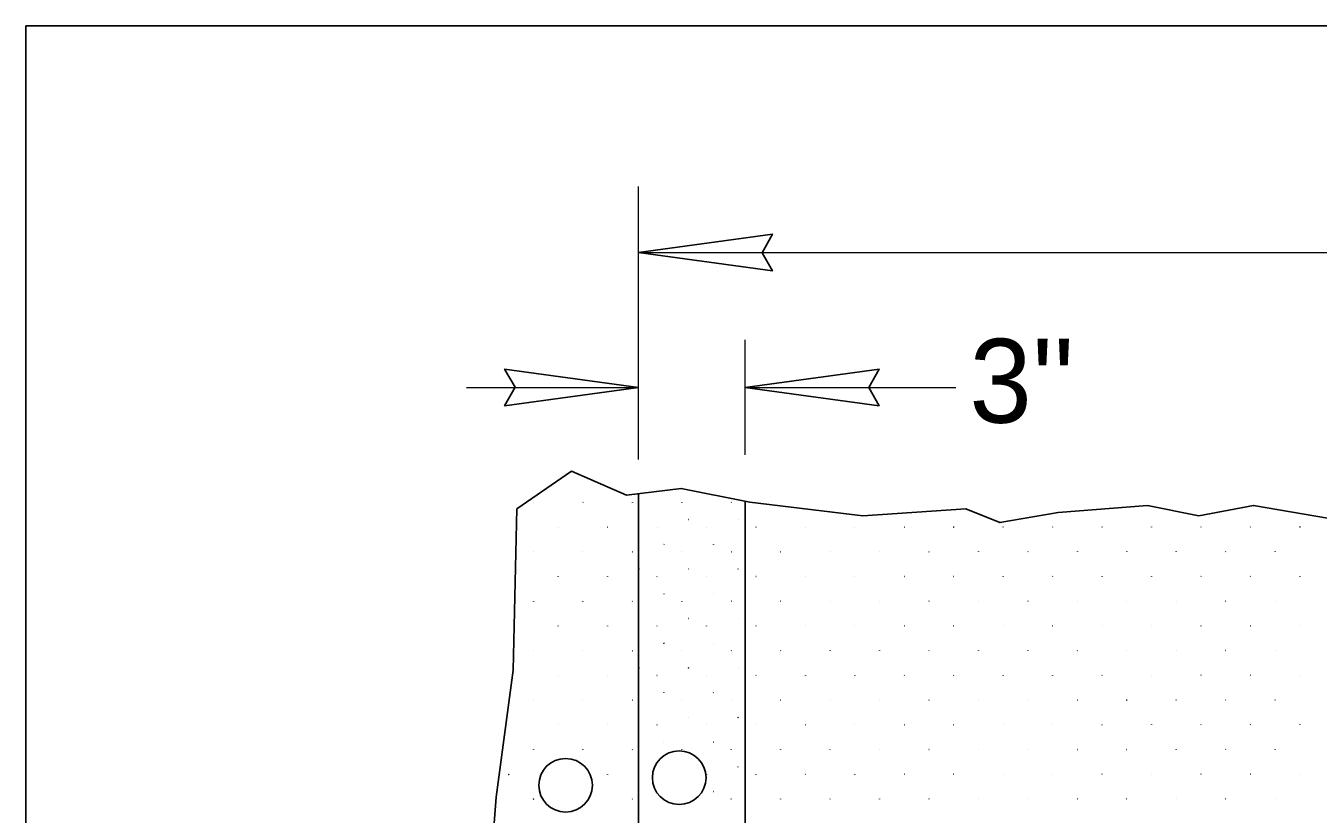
# Model space of a CAD drawing. Extents: x -330 to 40, y -49 to 222.
# Drawn here: x -284.54 to -266.05, y 76.09 to 87.37 of the extents above; entities that cross this region are included whole.
import ezdxf

# ---------------------------------------------------------------- set-up
doc = ezdxf.new("R2010")
doc.units = 0
doc.header["$LTSCALE"] = 0.48
doc.layers.add('1', color=7, linetype='Continuous', lineweight=25)

msp = doc.modelspace()

# ---------------------------------------------------------------- linework, layer by layer
at = {"layer": '1'}
for p, q in [((-284.5384, 87.3715), (-241.7635, 87.3715)), ((-284.5384, 40.092), (-284.5384, 87.3715)), ((-277.2772, 80.5523), (-277.2755, 80.554)), ((-276.5702, 80.5523), (-276.5684, 80.554)), ((-276.5684, 80.554), (-276.5667, 80.5558)), ((-275.8613, 80.554), (-275.8595, 80.5558)), ((-275.1542, 80.554), (-275.1524, 80.5558)), ((-274.4471, 80.554), (-274.4453, 80.5558)), ((-274.2471, 80.567), (-274.2471, 46.5283)), ((-275.7636, 80.3072), (-275.7618, 80.309)), ((-275.0565, 80.3072), (-275.0548, 80.309)), ((-274.3494, 80.3072), (-274.3477, 80.309)), ((-276.9237, 80.1987), (-276.922, 80.2004)), ((-276.2167, 80.1987), (-276.2148, 80.2004)), ((-276.2148, 80.2004), (-276.2131, 80.2022)), ((-275.5077, 80.2004), (-275.506, 80.2022)), ((-274.8007, 80.2004), (-274.7989, 80.2022)), ((-274.0935, 80.2004), (-274.0917, 80.2022)), ((-273.3864, 80.2004), (-273.3847, 80.2022)), ((-272.6793, 80.2004), (-272.6776, 80.2022)), ((-271.9722, 80.2004), (-271.9704, 80.2022)), ((-271.2651, 80.2004), (-271.2633, 80.2022)), ((-271.2633, 80.2022), (-271.2616, 80.204)), ((-270.5562, 80.2022), (-270.5545, 80.204)), ((-269.8492, 80.2022), (-269.8473, 80.204)), ((-269.142, 80.2022), (-269.1402, 80.204)), ((-268.4349, 80.2022), (-268.4332, 80.204)), ((-267.7278, 80.2022), (-267.7261, 80.204)), ((-267.0207, 80.2022), (-267.0189, 80.204)), ((-266.3136, 80.2022), (-266.3118, 80.204)), ((-266.3118, 80.204), (-266.3101, 80.2057)), ((-275.4101, 79.9537), (-275.4083, 79.9554)), ((-274.703, 79.9537), (-274.7012, 79.9554)), ((-277.2772, 79.8451), (-277.2755, 79.8468)), ((-276.5702, 79.8451), (-276.5684, 79.8468)), ((-275.8631, 79.8451), (-275.8613, 79.8468)), ((-275.8613, 79.8468), (-275.8595, 79.8487)), ((-275.1542, 79.8468), (-275.1524, 79.8487)), ((-274.4471, 79.8468), (-274.4453, 79.8487)), ((-273.74, 79.8468), (-273.7382, 79.8487)), ((-273.0329, 79.8468), (-273.0311, 79.8487)), ((-272.3257, 79.8468), (-272.324, 79.8487)), ((-271.6187, 79.8468), (-271.6169, 79.8487)), ((-270.9116, 79.8468), (-270.9097, 79.8487)), ((-270.9097, 79.8487), (-270.908, 79.8504)), ((-270.2027, 79.8487), (-270.2009, 79.8504)), ((-269.4956, 79.8487), (-269.4938, 79.8504)), ((-268.7885, 79.8487), (-268.7867, 79.8504)), ((-268.0813, 79.8487), (-268.0796, 79.8504)), ((-267.3743, 79.8487), (-267.3725, 79.8504)), ((-266.6672, 79.8487), (-266.6654, 79.8504)), ((-275.7636, 79.6001), (-275.7618, 79.6019)), ((-275.0565, 79.6001), (-275.0548, 79.6019)), ((-274.3494, 79.6001), (-274.3477, 79.6019)), ((-276.9237, 79.4916), (-276.922, 79.4933)), ((-276.2167, 79.4916), (-276.2148, 79.4933)), ((-275.5095, 79.4916), (-275.5077, 79.4933)), ((-275.5077, 79.4933), (-275.506, 79.4951)), ((-274.8007, 79.4933), (-274.7989, 79.4951)), ((-274.0935, 79.4933), (-274.0917, 79.4951)), ((-273.3864, 79.4933), (-273.3847, 79.4951)), ((-272.6793, 79.4933), (-272.6776, 79.4951)), ((-271.9722, 79.4933), (-271.9704, 79.4951)), ((-271.2651, 79.4933), (-271.2633, 79.4951)), ((-270.558, 79.4933), (-270.5562, 79.4951)), ((-270.5562, 79.4951), (-270.5545, 79.4968)), ((-269.8492, 79.4951), (-269.8473, 79.4968)), ((-269.142, 79.4951), (-269.1402, 79.4968)), ((-268.4349, 79.4951), (-268.4332, 79.4968)), ((-267.7278, 79.4951), (-267.7261, 79.4968)), ((-267.0207, 79.4951), (-267.0189, 79.4968)), ((-266.3136, 79.4951), (-266.3118, 79.4968)), ((-277.2772, 79.138), (-277.2755, 79.1397)), ((-276.5702, 79.138), (-276.5684, 79.1397)), ((-275.8631, 79.138), (-275.8613, 79.1397)), ((-275.4101, 79.2466), (-275.4083, 79.2483)), ((-275.156, 79.138), (-275.1542, 79.1397)), ((-275.1542, 79.1397), (-275.1524, 79.1415)), ((-274.703, 79.2466), (-274.7012, 79.2483)), ((-274.4471, 79.1397), (-274.4453, 79.1415)), ((-273.74, 79.1397), (-273.7382, 79.1415)), ((-273.0329, 79.1397), (-273.0311, 79.1415)), ((-272.3257, 79.1397), (-272.324, 79.1415)), ((-271.6187, 79.1397), (-271.6169, 79.1415)), ((-270.9116, 79.1397), (-270.9097, 79.1415)), ((-270.2044, 79.1397), (-270.2027, 79.1415)), ((-270.2027, 79.1415), (-270.2009, 79.1433)), ((-269.4956, 79.1415), (-269.4938, 79.1433)), ((-268.7885, 79.1415), (-268.7867, 79.1433)), ((-268.0813, 79.1415), (-268.0796, 79.1433)), ((-267.3743, 79.1415), (-267.3725, 79.1433)), ((-266.6672, 79.1415), (-266.6654, 79.1433)), ((-276.9237, 78.7844), (-276.922, 78.7862)), ((-276.2167, 78.7844), (-276.2148, 78.7862)), ((-275.7654, 78.8912), (-275.7636, 78.893)), ((-275.7636, 78.893), (-275.7618, 78.8948)), ((-275.5095, 78.7844), (-275.5077, 78.7862)), ((-275.0565, 78.893), (-275.0548, 78.8948)), ((-274.8024, 78.7844), (-274.8007, 78.7862)), ((-274.8007, 78.7862), (-274.7989, 78.788)), ((-274.3494, 78.893), (-274.3477, 78.8948)), ((-274.0935, 78.7862), (-274.0917, 78.788)), ((-273.3864, 78.7862), (-273.3847, 78.788)), ((-272.6793, 78.7862), (-272.6776, 78.788)), ((-271.9722, 78.7862), (-271.9704, 78.788)), ((-271.2651, 78.7862), (-271.2633, 78.788)), ((-270.558, 78.7862), (-270.5562, 78.788)), ((-269.8509, 78.7862), (-269.8492, 78.788)), ((-269.8492, 78.788), (-269.8473, 78.7897)), ((-269.142, 78.788), (-269.1402, 78.7897)), ((-268.4349, 78.788), (-268.4332, 78.7897)), ((-267.7278, 78.788), (-267.7261, 78.7897)), ((-267.0207, 78.788), (-267.0189, 78.7897)), ((-266.3136, 78.788), (-266.3118, 78.7897)), ((-277.2772, 78.4309), (-277.2755, 78.4327)), ((-276.5702, 78.4309), (-276.5684, 78.4327)), ((-275.8631, 78.4309), (-275.8613, 78.4327)), ((-275.4118, 78.5377), (-275.4101, 78.5394)), ((-275.4101, 78.5394), (-275.4083, 78.5412)), ((-275.156, 78.4309), (-275.1542, 78.4327)), ((-274.703, 78.5394), (-274.7012, 78.5412)), ((-274.4488, 78.4309), (-274.4471, 78.4327)), ((-274.4471, 78.4327), (-274.4453, 78.4344)), ((-273.74, 78.4327), (-273.7382, 78.4344)), ((-273.0329, 78.4327), (-273.0311, 78.4344)), ((-272.3257, 78.4327), (-272.324, 78.4344)), ((-271.6187, 78.4327), (-271.6169, 78.4344)), ((-270.9116, 78.4327), (-270.9097, 78.4344)), ((-270.2044, 78.4327), (-270.2027, 78.4344)), ((-269.4973, 78.4327), (-269.4956, 78.4344)), ((-269.4956, 78.4344), (-269.4938, 78.4362)), ((-268.7885, 78.4344), (-268.7867, 78.4362)), ((-268.0813, 78.4344), (-268.0796, 78.4362)), ((-267.3743, 78.4344), (-267.3725, 78.4362)), ((-266.6672, 78.4344), (-266.6654, 78.4362)), ((-276.9237, 78.0773), (-276.922, 78.0791)), ((-276.2167, 78.0773), (-276.2148, 78.0791)), ((-275.7654, 78.1842), (-275.7636, 78.1859)), ((-275.5095, 78.0773), (-275.5077, 78.0791)), ((-275.0582, 78.1842), (-275.0565, 78.1859)), ((-275.0565, 78.1859), (-275.0548, 78.1877)), ((-274.8024, 78.0773), (-274.8007, 78.0791)), ((-274.3494, 78.1859), (-274.3477, 78.1877)), ((-274.0953, 78.0773), (-274.0935, 78.0791)), ((-274.0935, 78.0791), (-274.0917, 78.0808)), ((-273.3864, 78.0791), (-273.3847, 78.0808)), ((-272.6793, 78.0791), (-272.6776, 78.0808)), ((-271.9722, 78.0791), (-271.9704, 78.0808)), ((-271.2651, 78.0791), (-271.2633, 78.0808)), ((-270.558, 78.0791), (-270.5562, 78.0808)), ((-269.8509, 78.0791), (-269.8492, 78.0808)), ((-269.1438, 78.0791), (-269.142, 78.0808)), ((-269.142, 78.0808), (-269.1402, 78.0827)), ((-268.4349, 78.0808), (-268.4332, 78.0827)), ((-267.7278, 78.0808), (-267.7261, 78.0827)), ((-267.0207, 78.0808), (-267.0189, 78.0827)), ((-266.3136, 78.0808), (-266.3118, 78.0827)), ((-277.2772, 77.7237), (-277.2755, 77.7256)), ((-276.5702, 77.7237), (-276.5684, 77.7256)), ((-275.8631, 77.7237), (-275.8613, 77.7256)), ((-275.4118, 77.8306), (-275.4101, 77.8323)), ((-275.156, 77.7237), (-275.1542, 77.7256)), ((-274.7047, 77.8306), (-274.703, 77.8323)), ((-274.703, 77.8323), (-274.7012, 77.8341)), ((-274.4488, 77.7237), (-274.4471, 77.7256)), ((-273.7417, 77.7237), (-273.74, 77.7256)), ((-273.74, 77.7256), (-273.7382, 77.7273)), ((-273.0329, 77.7256), (-273.0311, 77.7273)), ((-272.3257, 77.7256), (-272.324, 77.7273)), ((-271.6187, 77.7256), (-271.6169, 77.7273)), ((-270.9116, 77.7256), (-270.9097, 77.7273)), ((-270.2044, 77.7256), (-270.2027, 77.7273)), ((-269.4973, 77.7256), (-269.4956, 77.7273)), ((-268.7903, 77.7256), (-268.7885, 77.7273)), ((-268.7885, 77.7273), (-268.7867, 77.7291)), ((-268.0813, 77.7273), (-268.0796, 77.7291)), ((-267.3743, 77.7273), (-267.3725, 77.7291)), ((-266.6672, 77.7273), (-266.6654, 77.7291)), ((-275.7654, 77.477), (-275.7636, 77.4787)), ((-275.0582, 77.477), (-275.0565, 77.4787)), ((-274.3512, 77.477), (-274.3494, 77.4787)), ((-274.3494, 77.4787), (-274.3477, 77.4806)), ((-277.6308, 77.3702), (-277.6291, 77.372)), ((-276.9237, 77.3702), (-276.922, 77.372)), ((-276.2167, 77.3702), (-276.2148, 77.372)), ((-275.5095, 77.3702), (-275.5077, 77.372)), ((-274.8024, 77.3702), (-274.8007, 77.372)), ((-274.0953, 77.3702), (-274.0935, 77.372)), ((-273.3882, 77.3702), (-273.3864, 77.372)), ((-273.3864, 77.372), (-273.3847, 77.3738)), ((-272.6793, 77.372), (-272.6776, 77.3738)), ((-271.9722, 77.372), (-271.9704, 77.3738)), ((-271.2651, 77.372), (-271.2633, 77.3738)), ((-270.558, 77.372), (-270.5562, 77.3738)), ((-269.8509, 77.372), (-269.8492, 77.3738)), ((-269.1438, 77.372), (-269.142, 77.3738)), ((-268.4367, 77.372), (-268.4349, 77.3738)), ((-268.4349, 77.3738), (-268.4332, 77.3755)), ((-267.7278, 77.3738), (-267.7261, 77.3755)), ((-267.0207, 77.3738), (-267.0189, 77.3755)), ((-266.3136, 77.3738), (-266.3118, 77.3755)), ((-275.4118, 77.1235), (-275.4101, 77.1252)), ((-274.7047, 77.1235), (-274.703, 77.1252)), ((-277.2772, 77.0167), (-277.2755, 77.0184)), ((-276.5702, 77.0167), (-276.5684, 77.0184)), ((-275.8631, 77.0167), (-275.8613, 77.0184)), ((-275.156, 77.0167), (-275.1542, 77.0184)), ((-274.4488, 77.0167), (-274.4471, 77.0184)), ((-273.7417, 77.0167), (-273.74, 77.0184)), ((-273.0347, 77.0167), (-273.0329, 77.0184)), ((-273.0329, 77.0184), (-273.0311, 77.0203)), ((-272.3257, 77.0184), (-272.324, 77.0203)), ((-271.6187, 77.0184), (-271.6169, 77.0203)), ((-270.9116, 77.0184), (-270.9097, 77.0203)), ((-270.2044, 77.0184), (-270.2027, 77.0203)), ((-269.4973, 77.0184), (-269.4956, 77.0203)), ((-268.7903, 77.0184), (-268.7885, 77.0203)), ((-268.0832, 77.0184), (-268.0813, 77.0203)), ((-268.0813, 77.0203), (-268.0796, 77.022)), ((-267.3743, 77.0203), (-267.3725, 77.022)), ((-266.6672, 77.0203), (-266.6654, 77.022)), ((-275.7654, 76.7699), (-275.7636, 76.7717)), ((-274.3512, 76.7699), (-274.3494, 76.7717)), ((-277.6326, 76.6613), (-277.6308, 76.6631)), ((-277.6308, 76.6631), (-277.6291, 76.6649)), ((-276.2167, 76.6631), (-276.2148, 76.6649)), ((-274.8024, 76.6631), (-274.8007, 76.6649)), ((-274.0953, 76.6631), (-274.0935, 76.6649)), ((-273.3882, 76.6631), (-273.3864, 76.6649)), ((-272.6811, 76.6631), (-272.6793, 76.6649)), ((-272.6793, 76.6649), (-272.6776, 76.6667)), ((-271.9722, 76.6649), (-271.9704, 76.6667)), ((-271.2651, 76.6649), (-271.2633, 76.6667)), ((-270.558, 76.6649), (-270.5562, 76.6667)), ((-269.8509, 76.6649), (-269.8492, 76.6667)), ((-269.1438, 76.6649), (-269.142, 76.6667)), ((-268.4367, 76.6649), (-268.4349, 76.6667)), ((-267.7296, 76.6649), (-267.7278, 76.6667)), ((-267.7278, 76.6667), (-267.7261, 76.6684)), ((-267.0207, 76.6667), (-267.0189, 76.6684)), ((-266.3136, 76.6667), (-266.3118, 76.6684)), ((-274.7047, 76.4163), (-274.703, 76.4182)), ((-277.2791, 76.3078), (-277.2772, 76.3096)), ((-277.2772, 76.3096), (-277.2755, 76.3113)), ((-275.8631, 76.3096), (-275.8613, 76.3113)), ((-274.4488, 76.3096), (-274.4471, 76.3113)), ((-273.7417, 76.3096), (-273.74, 76.3113)), ((-273.0347, 76.3096), (-273.0329, 76.3113)), ((-272.3275, 76.3096), (-272.3257, 76.3113)), ((-272.3257, 76.3113), (-272.324, 76.3131)), ((-271.6187, 76.3113), (-271.6169, 76.3131)), ((-270.9116, 76.3113), (-270.9097, 76.3131)), ((-270.2044, 76.3113), (-270.2027, 76.3131)), ((-269.4973, 76.3113), (-269.4956, 76.3131)), ((-268.7903, 76.3113), (-268.7885, 76.3131)), ((-268.0832, 76.3113), (-268.0813, 76.3131)), ((-267.376, 76.3113), (-267.3743, 76.3131)), ((-267.3743, 76.3131), (-267.3725, 76.3148)), ((-266.6672, 76.3131), (-266.6654, 76.3148))]:
    msp.add_line(p, q, dxfattribs=at)
at = {"layer": '1', "lineweight": 13}
for p, q in [((-275.7727, 81.1682), (-275.7727, 85.0751)), ((-275.7727, 84.1282), (-266.1372, 84.1282)), ((-266.7481, 84.1282), (-251.7201, 84.1282)), ((-274.2471, 81.2331), (-274.2471, 82.8802)), ((-278.2347, 82.199), (-275.7727, 82.199)), ((-274.2471, 82.199), (-271.2334, 82.199))]:
    msp.add_line(p, q, dxfattribs=at)
at = {"layer": '1'}
for points in [[(-275.7727, 84.1282), (-273.8568, 83.8649), (-274.0051, 84.1254), (-273.8568, 84.3914)], [(-275.7727, 82.199), (-277.6886, 82.4622), (-277.5403, 82.2018), (-277.6886, 81.9357)], [(-274.2471, 82.199), (-272.3313, 81.9357), (-272.4795, 82.1962), (-272.3313, 82.4622)]]:
    msp.add_lwpolyline(points, close=True, dxfattribs=at)
for points in [[(-265.5523, 80.2647), (-266.9742, 80.51), (-267.7586, 80.3627), (-268.4941, 80.51), (-269.7688, 80.4118), (-270.6022, 80.2647), (-271.0926, 80.4609), (-272.5634, 80.3627), (-274.1814, 80.559), (-275.162, 80.7553), (-275.9464, 80.6572), (-276.7309, 81.0006), (-277.5153, 80.4609), (-277.5644, 78.1549), (-277.8095, 76.3395), (-278.0057, 73.7882), (-277.6134, 71.2858), (-276.976, 68.4402), (-276.878, 67.9986), (-277.9566, 66.7719), (-278.643, 65.2509)], [(-275.7727, 80.6789), (-275.7727, 65.7907), (-275.7727, 46.5083)]]:
    msp.add_lwpolyline(points, dxfattribs=at)
for centre in [(-275.1912, 76.6159), (-276.8164, 76.5075)]:
    msp.add_circle(centre, 0.3834, dxfattribs=at)

# ---------------------------------------------------------------- texts
msp.add_text("3''", height=1.2, dxfattribs=at).set_placement((-271.0393, 81.6942))

doc.saveas('drawing.dxf')
